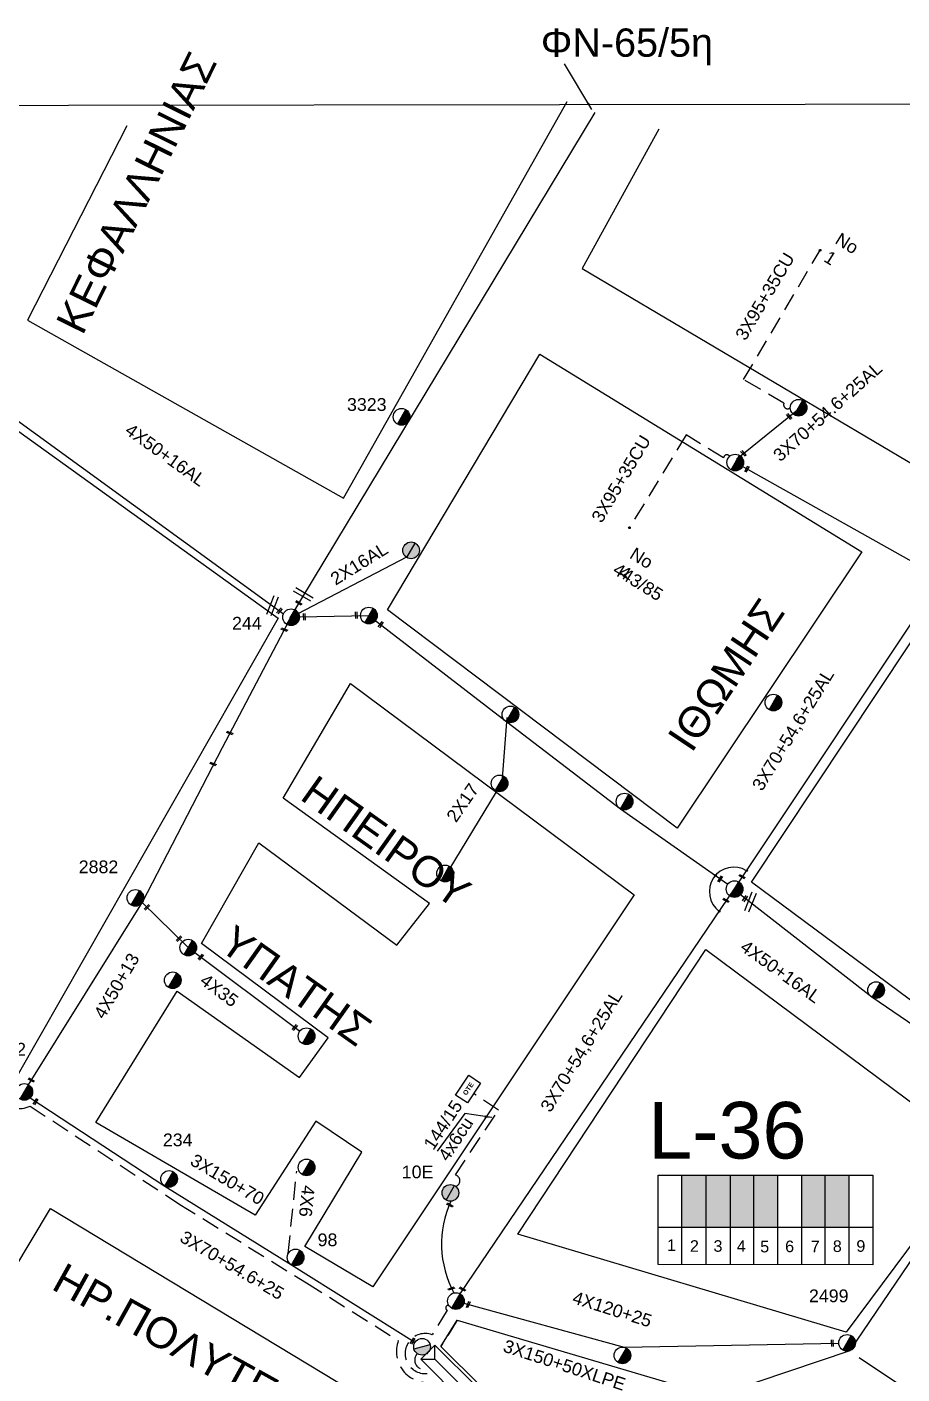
# Model space of a CAD drawing. Header units: millimetres. Extents: x 1421 to 13344, y 800 to 1949.
# Drawn here: x 11804.5 to 11928.2, y 1696.1 to 1886.6 of the extents above; entities that cross this region are included whole.
import ezdxf

# ---------------------------------------------------------------- set-up
doc = ezdxf.new("R2010")
doc.units = ezdxf.units.MM
doc.linetypes.add('DASHED', pattern=[19.05, 12.7, -6.35])
for name, color, linetype in [('Pillar OTE', 7, 'Continuous'), ('Άγνωστα', 7, 'Continuous'), ('Γυμνά εναέρια ΧΤ (3Φ)   4x35CU', 7, 'Continuous'), ('Γυμνά εναέρια ΧΤ και ΦΟΠ (3Φ)   4x50+16AL', 7, 'Continuous'), ('Επιγραφές - Σχήματα', 7, 'Continuous'), ('Καλωδια Χ.Τ 3x95+35', 7, 'DASHED'), ('Καλώδια ΧΤ   3x150+50CU', 7, 'DASHED'), ('Καλώδια ΧΤ   3x150+70AL', 7, 'DASHED'), ('Μηχανική τομή', 7, 'Continuous'), ('Στύλος Ξύλινος', 7, 'Continuous'), ('Στύλος Ξύλινος @ 1', 7, 'Continuous'), ('Στύλος ΦΜ', 7, 'Continuous'), ('Στύλος ΦΜ @ 1', 7, 'Continuous'), ('Συνδέσεις', 7, 'Continuous'), ('Συνεστραμμένα ΧΤ   3x70+54.6+25 AL', 7, 'SYN_LINE'), ('Συνεστραμμένα ΧΤ   4x120+25 AL', 7, 'SYN_LINE'), ('Τομή', 7, 'Continuous'), ('Υποσταθμός εναέριος 2 στύλων', 7, 'Continuous'), ('Υποσταθμός πόλεως', 7, 'Continuous'), ('Υπόβαθρο ΔΕΗ', 7, 'Continuous'), ('Υπόγεια καλώδια Παροχών ΧΤ   4x50AL', 7, 'DASHED'), ('Υπόγεια καλώδια Παροχών ΧΤ   4x6', 7, 'DASHED')]:
    doc.layers.add(name, color=color, linetype=linetype)
doc.styles.add('arial', font='ARIAL.TTF')
doc.styles.get("Standard").update_dxf_attribs({"font": 'ARIAL.TTF'})
doc.linetypes.add('SYN_LINE', pattern='A,0.5,-0.0001,["/\\/\\/\\/",Standard,S=0.1,R=0,X=0,Y=-0.05],-0.25', length=0.7501)
doc.dimstyles.new('ISO-25', dxfattribs={"dimtxt": 2.5, "dimasz": 2.5, "dimexe": 1.25, "dimexo": 0.625, "dimtad": 1, "dimtxsty": 'Standard', "dimcen": 2.5, "dimadec": 0, "dimazin": 0, "dimtfac": 1, "dimtmove": 0, "dimatfit": 3, "dimfxl": 1, "dimarcsym": 0})

# ---------------------------------------------------------------- blocks, each defined once
blk = doc.blocks.new('ΥΠΑΡΧΩΝ ΤΣΙΜΕΝΤΕΝΙΟΣ ΣΤΥΛΟΣ')
at = {"layer": 'Στύλος ΦΜ'}
blk.add_hatch(color=7, dxfattribs=at).paths.add_polyline_path([(-1.29, -2.28, 0.574793), (2.62, 0, 0.268822), (1.3, 2.27)])
at = {"layer": 'Στύλος ΦΜ', "color": 7}
blk.add_line((-1.29, -2.28), (1.3, 2.27), dxfattribs=at)
blk.add_circle((0, 0), 2.62, dxfattribs=at)
at = {"layer": 'Στύλος ΦΜ', "flags": 4}
for tag, p in [('ΑΡΙΘΜΟΣ', (-4.68, 8.05)), ('ΤΥΠΟΣ', (-4.91, 3.03))]:
    blk.add_attdef(tag, p, '', height=4, dxfattribs=at)
blk = doc.blocks.new('ΥΠΟΣΤΑΘΜΟΣ ΕΝΑΕΡΙΟΣ ΕΠΙ 2 ΣΤΥΛΩΝ')
at = {"layer": 'Υποσταθμός εναέριος 2 στύλων', "linetype": 'Continuous'}
for points in [[(-11.97, -2.11, 0.574793), (-8.45, -0.07, 0.268822), (-9.64, 1.98)], [(9.68, -2.15, 0.574793), (13.19, -0.1, 0.268822), (12.01, 1.95)]]:
    blk.add_hatch(color=256, dxfattribs=at).paths.add_polyline_path(points)
for p, q in [((-11.97, -2.11), (-9.64, 1.98)), ((9.68, -2.15), (12.01, 1.95))]:
    blk.add_line(p, q, dxfattribs=at)
for centre in [(-10.81, -0.07), (10.84, -0.1)]:
    blk.add_circle(centre, 2.36, dxfattribs=at)
at = {"layer": 'Υποσταθμός πόλεως', "linetype": 'Continuous', "ltscale": 40}
blk.add_lwpolyline([(-8.57, 2.82), (8.57, 2.82), (8.57, -2.82), (-8.57, -2.82)], close=True, dxfattribs=at)
for points in [[(-5.75, 0), (-8.57, 2.82)], [(-8.57, -2.82), (-5.75, 0)], [(-5.75, 0), (5.75, 0)], [(5.75, 0), (8.57, 2.82)], [(8.57, -2.82), (5.75, 0)]]:
    blk.add_lwpolyline(points, dxfattribs=at)
at = {"layer": 'Υποσταθμός εναέριος 2 στύλων', "ltscale": 40, "flags": 1}
for tag, p in [('ΜΕΤΑΣΧΗΜΑΤΙΣΜΟΣ', (14.09, 2.51)), ('ΙΣΧΥΣ', (14.07, -0.28)), ('ΑΡΙΘΜΟΣ', (14.19, -3))]:
    blk.add_attdef(tag, p, '', height=1.8, dxfattribs=at)
blk = doc.blocks.new('ΜΗΧΑΝΙΚΗ ΤΟΜΗ')
at = {"layer": 'Μηχανική τομή', "ltscale": 40}
for p, q in [((-1.89, 0.78), (1.89, 0.78)), ((1.89, 0), (-1.89, 0))]:
    blk.add_line(p, q, dxfattribs=at)
blk = doc.blocks.new('ΤΟΜΗ')
at = {"layer": 'Τομή', "ltscale": 40}
for p, q in [((-5.68, 0), (5.68, 0)), ((5.68, -2.33), (-5.68, -2.33))]:
    blk.add_line(p, q, dxfattribs=at)
blk = doc.blocks.new('_ΣΥΝΔΕΣΗ')
at = {"layer": 'Συνδέσεις', "linetype": 'SYN_LINE', "ltscale": 40}
blk.add_hatch(color=256, dxfattribs=at).paths.add_polyline_path([(0.5, -0.01, 1), (-0.5, -0.01, 1)])
at = {"layer": 'Συνδέσεις'}
blk.add_circle((0, -0.01), 0.5, dxfattribs=at)
blk = doc.blocks.new('ΥΠΑΡΧΩΝ ΞΥΛΙΝΟΣ ΣΤΥΛΟΣ')
at = {"layer": 'Στύλος Ξύλινος'}
h = blk.add_hatch(color=7, dxfattribs=at)
h.paths.add_polyline_path([(-2.62, 0, 0.270008), (-1.29, -2.28), (1.3, 2.27, 0.576266)])
h.paths.add_polyline_path([(-1.29, -2.28, 0.574793), (2.62, 0, 0.268822), (1.3, 2.27)])
at = {"layer": 'Στύλος Ξύλινος', "color": 7}
blk.add_line((-1.29, -2.28), (1.3, 2.27), dxfattribs=at)
blk.add_circle((0, 0), 2.62, dxfattribs=at)
at = {"layer": 'Στύλος Ξύλινος', "flags": 4}
for tag, p in [('ΑΡΙΘΜΟΣ', (-4.91, 8.6)), ('ΤΥΠΟΣ', (-4.85, 3.39))]:
    blk.add_attdef(tag, p, '', height=4, dxfattribs=at)
blk = doc.blocks.new('PILLAR ΟΤΕ')
at = {"layer": 'Pillar OTE', "ltscale": 40}
blk.add_lwpolyline([(-3.31, 2.02), (3.39, 2.02), (3.39, -1.99), (-3.31, -1.99)], close=True, dxfattribs=at)
at = {"layer": 'Pillar OTE', "insert": (-1.81, 0.71), "char_height": 1.3575, "width": 109.961, "attachment_point": 1}
blk.add_mtext('{\\fArial|b1|i0|c161|p34;OTE}', dxfattribs=at)

msp = doc.modelspace()

# ---------------------------------------------------------------- hatches: boundary and pattern name
at = {"layer": 'Καλώδια ΧΤ   3x150+50CU', "linetype": 'DASHED', "ltscale": 0.2}
h = msp.add_hatch(color=1, dxfattribs=at)
h.dxf.hatch_style = 1
h.paths.add_polyline_path([(11900.48575, 1724.2582), (11897.04588, 1724.25841), (11897.04542, 1716.89782), (11900.48529, 1716.89448)])
h = msp.add_hatch(color=6, dxfattribs=at)
h.dxf.hatch_style = 1
h.paths.add_polyline_path([(11903.92532, 1724.25798), (11900.48575, 1724.2582), (11900.48529, 1716.89448), (11903.92486, 1716.89114)])
h = msp.add_hatch(color=85, dxfattribs=at)
h.dxf.hatch_style = 1
h.paths.add_polyline_path([(11907.22288, 1724.25778), (11903.92532, 1724.25798), (11903.92486, 1716.89114), (11907.22242, 1716.88794)])
h = msp.add_hatch(color=2, dxfattribs=at)
h.dxf.hatch_style = 1
h.paths.add_polyline_path([(11910.60888, 1724.25756), (11907.22288, 1724.25778), (11907.22242, 1716.88794), (11910.60841, 1716.88465)])
h = msp.add_hatch(color=5, dxfattribs=at)
h.dxf.hatch_style = 1
h.paths.add_polyline_path([(11917.34257, 1724.25714), (11914.00552, 1724.25735), (11914.00506, 1716.88135), (11917.34211, 1716.87811)])
h = msp.add_hatch(color=62, dxfattribs=at)
h.dxf.hatch_style = 1
h.paths.add_polyline_path([(11920.73094, 1724.25693), (11917.34257, 1724.25714), (11917.34211, 1716.87811), (11920.73048, 1716.87482)])

# ---------------------------------------------------------------- linework, layer by layer
at = {"layer": 'Pillar OTE', "ltscale": 40}
for points in [[(11893.71718, 1711.61833), (11893.71797, 1724.25862), (11924.05104, 1724.25672), (11924.05025, 1711.58897), (11893.71718, 1711.61926)], [(11897.04509, 1711.61594), (11897.04588, 1724.25841)], [(11900.48496, 1711.6125), (11900.48575, 1724.2582)], [(11903.92453, 1711.60907), (11903.92532, 1724.25798)], [(11907.22209, 1711.60578), (11907.22288, 1724.25778)], [(11910.60808, 1711.60239), (11910.60888, 1724.25756)], [(11914.00473, 1711.599), (11914.00552, 1724.25735)], [(11917.34177, 1711.59567), (11917.34257, 1724.25714)], [(11920.73015, 1711.59229), (11920.73094, 1724.25693)], [(11893.71751, 1716.90105), (11924.05058, 1716.8716)]]:
    msp.add_lwpolyline(points, dxfattribs=at)
at = {"layer": 'Άγνωστα', "color": 151}
msp.add_lwpolyline([(11884.78274, 1874.49265), (11841.63004, 1803.01953)], dxfattribs=at)
at = {"layer": 'Άγνωστα', "color": 62}
for points in [[(11841.63004, 1803.01953), (11858.29289, 1811.70789)], [(11863.39112, 1766.09606), (11871.68438, 1779.76701), (11872.35274, 1788.94833)]]:
    msp.add_lwpolyline(points, dxfattribs=at)
at = {"layer": 'Γυμνά εναέρια ΧΤ (3Φ)   4x35CU', "color": 1, "linetype": 'Continuous', "ltscale": 0.2}
msp.add_lwpolyline([(11820.79091, 1762.78455), (11827.29416, 1756.40992), (11843.06538, 1744.59392)], dxfattribs=at)
at = {"layer": 'Γυμνά εναέρια ΧΤ και ΦΟΠ (3Φ)   4x50+16AL', "color": 2, "linetype": 'Continuous', "ltscale": 0.2}
for points in [[(11753.67995, 1871.58885), (11768.65944, 1862.62247), (11793.87227, 1850.15631), (11798.29867, 1834.41955), (11840.75053, 1803.60288)], [(11877.66353, 1684.89221), (11920.86678, 1699.44737), (11944.98038, 1735.03321), (11923.94191, 1749.38973), (11905.33878, 1763.86085)]]:
    msp.add_lwpolyline(points, dxfattribs=at)
at = {"layer": 'Γυμνά εναέρια ΧΤ και ΦΟΠ (3Φ)   4x50+16AL', "color": 1, "linetype": 'Continuous', "ltscale": 0.2}
msp.add_lwpolyline([(11804.69987, 1737.03064), (11820.83296, 1762.85185), (11832.13267, 1784.70971), (11841.27673, 1802.07922)], dxfattribs=at)
at = {"layer": 'Γυμνά εναέρια ΧΤ και ΦΟΠ (3Φ)   4x50+16AL', "color": 62, "linetype": 'Continuous', "ltscale": 0.2}
msp.add_lwpolyline([(11843.00255, 1803.15903), (11852.82213, 1803.36301), (11872.30715, 1788.322), (11888.3834, 1776.04396), (11903.54453, 1765.37322)], dxfattribs=at)
at = {"layer": 'Γυμνά εναέρια ΧΤ και ΦΟΠ (3Φ)   4x50+16AL', "color": 30, "linetype": 'Continuous', "ltscale": 0.2}
msp.add_lwpolyline([(11922.1326, 1698.47148), (11945.85076, 1682.62948), (11964.95123, 1677.40802), (11992.93552, 1668.94621), (12011.4376, 1663.6833), (12030.97739, 1658.11627), (12050.3507, 1651.07084)], dxfattribs=at)
at = {"layer": 'Καλωδια Χ.Τ 3x95+35', "color": 62, "linetype": 'DASHED', "ltscale": 0.2}
for points in [[(11912.39245, 1832.73877, -0.790815966), (11911.4872, 1833.36354), (11905.79784, 1836.72756), (11916.60482, 1855.00473)], [(11903.83033, 1825.87143, 0.682687177), (11902.94886, 1825.66506), (11897.69055, 1828.88946), (11889.64659, 1815.77149)]]:
    msp.add_lwpolyline(points, format="xyb", dxfattribs=at)
at = {"layer": 'Καλώδια ΧΤ   3x150+50CU', "color": 62, "linetype": 'DASHED', "ltscale": 0.2}
msp.add_lwpolyline([(11864.12321, 1705.8291, 0.884773005), (11863.88729, 1705.14898), (11861.75223, 1701.68902, 1.483230716), (11861.93995, 1696.4404)], format="xyb", dxfattribs=at)
at = {"layer": 'Καλώδια ΧΤ   3x150+50CU', "linetype": 'DASHED', "ltscale": 0.2}
msp.add_lwpolyline([(11865.29222, 1703.73465), (11863.01077, 1700.03747)], dxfattribs=at)
at = {"layer": 'Καλώδια ΧΤ   3x150+50CU', "color": 1, "linetype": 'DASHED', "ltscale": 0.2}
msp.add_arc((11860.59698, 1698.10205), 1.30288, 135.5082828, 305.0113814, dxfattribs=at)
at = {"layer": 'Καλώδια ΧΤ   3x150+70AL', "color": 6, "linetype": 'DASHED', "ltscale": 0.2}
msp.add_lwpolyline([(11800.49285, 1739.26087, 0.769128361), (11804.93743, 1733.99923), (11826.11396, 1720.10714), (11844.01872, 1709.00271), (11856.98228, 1700.85515, 0.561463562), (11861.68633, 1694.95463), (11863.89263, 1692.75171)], format="xyb", dxfattribs=at)
at = {"layer": 'Συνεστραμμένα ΧΤ   3x70+54.6+25 AL', "color": 62, "ltscale": 8}
msp.add_lwpolyline([(11904.78406, 1825.4851), (11913.39134, 1832.43469)], dxfattribs=at)
at = {"layer": 'Συνεστραμμένα ΧΤ   3x70+54.6+25 AL', "color": 62, "ltscale": 20}
msp.add_lwpolyline([(11865.70784, 1707.47469), (11904.61189, 1764.8729), (11933.76303, 1808.63605), (11905.64357, 1824.41803)], dxfattribs=at)
at = {"layer": 'Συνεστραμμένα ΧΤ   3x70+54.6+25 AL', "color": 1, "linetype": 'SYN_LINE', "ltscale": 15}
msp.add_lwpolyline([(11804.94466, 1735.1735), (11823.98845, 1722.68052), (11841.88659, 1711.5802), (11859.33924, 1700.61126)], dxfattribs=at)
at = {"layer": 'Συνεστραμμένα ΧΤ   3x70+54.6+25 AL', "color": 62, "ltscale": 10}
msp.add_arc((11877.87183, 1714.50969), 14.77823, 155.825887, 207.9220023, dxfattribs=at)
at = {"layer": 'Συνεστραμμένα ΧΤ   4x120+25 AL', "color": 2, "ltscale": 20}
msp.add_lwpolyline([(11866.25399, 1706.12666), (11888.89336, 1699.9167), (11919.23579, 1700.51127)], dxfattribs=at)
at = {"layer": 'Υπόβαθρο ΔΕΗ'}
for points in [[(12852.13968, 1876.87501), (10837.93673, 1874.16224)], [(11818.62607, 1872.58217), (11804.58363, 1845.11297), (11849.25458, 1819.95653), (11880.83905, 1876.02623)], [(11893.80174, 1872.10957), (11882.98237, 1852.40814), (11930.10859, 1824.5432), (11962.35084, 1872.76452)], [(11855.47349, 1804.15853), (11876.96783, 1840.30873), (11922.5074, 1812.38381), (11896.41535, 1773.29106), (11855.47349, 1804.15853)], [(11762.69574, 1762.05725), (11798.58358, 1832.78984), (11839.98471, 1803.00495), (11839.98471, 1803.00495), (11803.26027, 1738.5409), (11762.69574, 1762.05725)], [(11906.92686, 1765.68371), (11933.65109, 1805.93616), (11976.67857, 1780.6074), (11945.46422, 1737.08441), (11906.92686, 1765.68371)], [(11814.22768, 1731.69046), (11825.73776, 1750.24425), (11842.99658, 1738.07106), (11847.07158, 1743.64721), (11829.15275, 1756.9742), (11837.25442, 1771.22586), (11856.79209, 1756.78364), (11861.36948, 1762.6386), (11840.71538, 1777.52691), (11850.2125, 1793.7318), (11890.32218, 1763.86179), (11853.38394, 1708.46757), (11843.78645, 1714.17754), (11851.83141, 1727.5008), (11845.33528, 1731.8967), (11836.72576, 1718.57344), (11814.22768, 1731.69046)], [(11900.45927, 1756.13362), (11939.13305, 1727.35529), (11920.2718, 1702.02566), (11873.86119, 1715.90418), (11900.45927, 1756.13362)], [(11866.37612, 1732.95554), (11862.49435, 1727.61509)], [(11768.62161, 1652.47003), (11790.49816, 1689.4654), (11834.6626, 1660.14483), (11838.94167, 1668.14699), (11794.54763, 1697.35974), (11807.79146, 1719.52217), (11848.41792, 1694.98786), (11868.7677, 1674.34644), (11815.3596, 1624.28608), (11768.62161, 1652.47003)], [(11865.29222, 1703.73465), (11911.79267, 1689.97), (11899.30352, 1672.35194), (11891.81344, 1671.4331), (11863.01077, 1700.03747), (11865.29222, 1703.73465)]]:
    msp.add_lwpolyline(points, dxfattribs=at)
msp.add_arc((11904.42001, 1764.32511), 3.47193, 58.7088175, 233.4193753, dxfattribs=at)
at = {"layer": 'Υπόγεια καλώδια Παροχών ΧΤ   4x6', "color": 62, "linetype": 'DASHED', "ltscale": 0.2}
msp.add_lwpolyline([(11865.08455, 1722.65477, 0.777788272), (11865.04563, 1724.26823), (11871.14833, 1733.42012), (11867.59708, 1735.78818)], format="xyb", dxfattribs=at)
at = {"layer": 'Υπόγεια καλώδια Παροχών ΧΤ   4x6', "color": 173, "ltscale": 0.2}
msp.add_lwpolyline([(11841.41347, 1713.17709), (11842.61875, 1724.82285)], dxfattribs=at)

# ---------------------------------------------------------------- block references
at = {"layer": 'Pillar OTE', "xscale": 0.5, "yscale": 0.5, "zscale": 0.5, "rotation": 56.30365645861382}
msp.add_blockref('PILLAR ΟΤΕ', (11866.84431, 1736.39169), dxfattribs=at)
at = {"layer": 'Μηχανική τομή'}
for p, xscale, yscale, zscale, rotation in [((11912.16467, 1831.44427), 0.2500000000001928, 0.2500000000001928, 0.2500000000001928, 312.6268794242704), ((11905.69695, 1826.22217), 0.2500000000001928, 0.2500000000001928, 0.2500000000001928, 312.6268794242704), ((11906.34686, 1824.02634), 0.249999999999919, 0.249999999999919, 0.249999999999919, 61.16480834444039), ((11842.86177, 1805.05963), 0.25, 0.25, 0.25, 329.9065551637332), ((11840.24439, 1803.96332), 0.249999999999919, 0.249999999999919, 0.249999999999919, 48.57150876516553), ((11843.59341, 1803.17131), 0.2500000000001928, 0.2500000000001928, 0.2500000000001928, 272.4084397253563), ((11850.94629, 1803.39998), 0.2500000000001928, 0.2500000000001928, 0.2500000000001928, 272.4084397253563), ((11854.42208, 1802.12796), 0.2500000000001928, 0.2500000000001928, 0.2500000000001928, 234.7429323348788), ((11840.83211, 1801.28372), 0.25, 0.25, 0.25, 338.4956216679205), ((11833.12047, 1786.6653), 0.25, 0.25, 0.25, 338.4956216679205), ((11830.75553, 1782.28659), 0.25, 0.25, 0.25, 338.4956216679205), ((11902.56056, 1766.06576), 0.249999999999919, 0.249999999999919, 0.249999999999919, 55.83341609765002), ((11905.51985, 1766.36168), 0.2500000000002005, 0.2500000000002005, 0.2500000000002005, 331.5446991727721), ((11906.07243, 1763.29016), 0.249999999999919, 0.249999999999919, 0.249999999999919, 55.83341609765002), ((11821.52071, 1762.05512), 0.249999999999919, 0.249999999999919, 0.249999999999919, 44.20010055418437), ((11903.2519, 1762.99516), 0.2500000000002005, 0.2500000000002005, 0.2500000000002005, 331.5446991727721), ((11826.05144, 1757.614), 0.249999999999919, 0.249999999999919, 0.249999999999919, 44.20010055418437), ((11829.15444, 1755.01617), 0.249999999999919, 0.249999999999919, 0.249999999999919, 48.76466367481918), ((11842.42874, 1745.07091), 0.249999999999919, 0.249999999999919, 0.249999999999919, 48.76466367481918), ((11805.04922, 1737.6039), 0.25, 0.25, 0.25, 330.4941505368928), ((11805.79555, 1734.57707), 0.249999999999919, 0.249999999999919, 0.249999999999919, 58.7571989022949), ((11864.2121, 1719.9257), 0.2500000000002005, 0.2500000000002005, 0.2500000000002005, 331.5446991727721), ((11864.51099, 1708.12359), 0.2500000000002004, 0.2500000000002004, 0.2500000000002004, 19.97657830281059), ((11866.01163, 1708.05166), 0.2500000000002005, 0.2500000000002005, 0.2500000000002005, 331.5446991727721), ((11866.95471, 1705.91267), 0.249999999999919, 0.249999999999919, 0.249999999999919, 68.45138536945211), ((11859.09185, 1700.73202), 0.249999999999919, 0.249999999999919, 0.249999999999919, 58.7571989022949), ((11918.43288, 1700.49554), 0.249999999999919, 0.249999999999919, 0.249999999999919, 91.22547771767965)]:
    msp.add_blockref('ΜΗΧΑΝΙΚΗ ΤΟΜΗ', p, dxfattribs=dict(at, xscale=xscale, yscale=yscale, zscale=zscale, rotation=rotation))
at = {"layer": 'Στύλος Ξύλινος @ 1', "ltscale": 40, "xscale": 0.4499999999998181, "yscale": 0.4499999999998181, "zscale": 0.4499999999998181}
msp.add_blockref('ΥΠΑΡΧΩΝ ΞΥΛΙΝΟΣ ΣΤΥΛΟΣ', (11858.7868, 1812.57954), dxfattribs=at)
at = {"layer": 'Στύλος Ξύλινος @ 1', "ltscale": 40}
ref = msp.add_blockref('ΥΠΑΡΧΩΝ ΞΥΛΙΝΟΣ ΣΤΥΛΟΣ', (11864.34462, 1721.73845), dxfattribs=dict(at, xscale=0.4499999999998181, yscale=0.4499999999998181, zscale=0.4499999999998181))
ref.add_attrib('ΤΥΠΟΣ', '10Ε', (11857.47016, 1723.80378), dxfattribs={"layer": 'Στύλος Ξύλινος', "height": 1.8, "flags": 4})
at = {"layer": 'Στύλος ΦΜ @ 1', "ltscale": 40}
ref = msp.add_blockref('ΥΠΑΡΧΩΝ ΤΣΙΜΕΝΤΕΝΙΟΣ ΣΤΥΛΟΣ', (11857.45056, 1831.45374), dxfattribs=dict(at, xscale=0.4499999999998181, yscale=0.4499999999998181, zscale=0.4499999999998181))
ref.add_attrib('ΤΥΠΟΣ', '3323', (11849.72399, 1832.29669), dxfattribs={"layer": 'Στύλος ΦΜ', "height": 1.8, "flags": 4})
at = {"layer": 'Στύλος ΦΜ @ 1', "ltscale": 40, "xscale": 0.4499999999998181, "yscale": 0.4499999999998181, "zscale": 0.4499999999998181}
for p in [(11913.57021, 1832.74319), (11904.6165, 1824.99447), (11852.81986, 1803.3643), (11910.00637, 1791.06054), (11872.82648, 1789.37909), (11871.2955, 1779.63562), (11888.96443, 1777.06843), (11863.59732, 1766.89244), (11904.50767, 1764.69534), (11827.2919, 1756.41121), (11825.09242, 1751.7973), (11924.52295, 1750.4142), (11844.00795, 1743.88774), (11844.00725, 1725.34785), (11865.12228, 1706.4528), (11888.65672, 1698.76295)]:
    msp.add_blockref('ΥΠΑΡΧΩΝ ΤΣΙΜΕΝΤΕΝΙΟΣ ΣΤΥΛΟΣ', p, dxfattribs=at)
at = {"layer": 'Στύλος ΦΜ @ 1', "ltscale": 40}
ref = msp.add_blockref('ΥΠΑΡΧΩΝ ΤΣΙΜΕΝΤΕΝΙΟΣ ΣΤΥΛΟΣ', (11841.82538, 1803.12139), dxfattribs=dict(at, xscale=0.4499999999998181, yscale=0.4499999999998181, zscale=0.4499999999998181))
ref.add_attrib('ΤΥΠΟΣ', '244', (11833.47795, 1801.37466), dxfattribs={"layer": 'Στύλος ΦΜ', "height": 1.8, "flags": 4})
ref = msp.add_blockref('ΥΠΑΡΧΩΝ ΤΣΙΜΕΝΤΕΝΙΟΣ ΣΤΥΛΟΣ', (11819.81366, 1763.44192), dxfattribs=dict(at, xscale=0.4499999999998181, yscale=0.4499999999998181, zscale=0.4499999999998181))
ref.add_attrib('ΤΥΠΟΣ', '2882', (11811.80302, 1766.93453), dxfattribs={"layer": 'Στύλος ΦΜ', "height": 1.8, "flags": 4})
ref = msp.add_blockref('ΥΠΑΡΧΩΝ ΤΣΙΜΕΝΤΕΝΙΟΣ ΣΤΥΛΟΣ', (11804.1143, 1736.00875), dxfattribs=dict(at, xscale=0.4499999999998181, yscale=0.4499999999998181, zscale=0.4499999999998181))
ref.add_attrib('ΤΥΠΟΣ', '242', (11800.15428, 1741.14598), dxfattribs={"layer": 'Στύλος ΦΜ', "height": 1.8, "flags": 4})
ref = msp.add_blockref('ΥΠΑΡΧΩΝ ΤΣΙΜΕΝΤΕΝΙΟΣ ΣΤΥΛΟΣ', (11824.56948, 1723.70499), dxfattribs=dict(at, xscale=0.4499999999998181, yscale=0.4499999999998181, zscale=0.4499999999998181))
ref.add_attrib('ΤΥΠΟΣ', '234', (11823.69814, 1728.33397), dxfattribs={"layer": 'Στύλος ΦΜ', "height": 1.8, "flags": 4})
ref = msp.add_blockref('ΥΠΑΡΧΩΝ ΤΣΙΜΕΝΤΕΝΙΟΣ ΣΤΥΛΟΣ', (11842.46762, 1712.60467), dxfattribs=dict(at, xscale=0.4499999999998181, yscale=0.4499999999998181, zscale=0.4499999999998181))
ref.add_attrib('ΤΥΠΟΣ', '98', (11845.57051, 1714.2024), dxfattribs={"layer": 'Στύλος ΦΜ', "height": 1.8, "flags": 4})
ref = msp.add_blockref('ΥΠΑΡΧΩΝ ΤΣΙΜΕΝΤΕΝΙΟΣ ΣΤΥΛΟΣ', (11920.41333, 1700.53435), dxfattribs=dict(at, xscale=0.4499999999998181, yscale=0.4499999999998181, zscale=0.4499999999998181))
ref.add_attrib('ΤΥΠΟΣ', '2499', (11915.02994, 1706.28242), dxfattribs={"layer": 'Στύλος ΦΜ', "height": 1.8, "flags": 4})
at = {"layer": 'Συνδέσεις', "xscale": 0.25, "yscale": 0.25, "zscale": 0.25}
for p in [(11916.60482, 1855.00473), (11889.64659, 1815.77149), (11906.22757, 1767.29833), (11901.80311, 1766.60821), (11902.36266, 1761.55443)]:
    msp.add_blockref('_ΣΥΝΔΕΣΗ', p, dxfattribs=at)
at = {"layer": 'Τομή'}
for p, xscale, yscale, zscale, rotation in [((11839.4689, 1804.65), 0.2499999999998873, 0.2499999999998873, 0.2499999999998873, 248.1909067709115), ((11843.70708, 1806.59829), 0.25, 0.25, 0.25, 329.5333948226192), ((11907.03234, 1762.74776), 0.2499999999998873, 0.2499999999998873, 0.2499999999998873, 248.1909067709115)]:
    msp.add_blockref('ΤΟΜΗ', p, dxfattribs=dict(at, xscale=xscale, yscale=yscale, zscale=zscale, rotation=rotation))
at = {"layer": 'Υποσταθμός εναέριος 2 στύλων', "xscale": 0.4999999999999999, "yscale": 0.4999999999999999, "zscale": 0.4999999999999999, "rotation": 315.0439302096913}
msp.add_blockref('ΥΠΟΣΤΑΘΜΟΣ ΕΝΑΕΡΙΟΣ ΕΠΙ 2 ΣΤΥΛΩΝ', (11864.18301, 1696.19001), dxfattribs=at)

# ---------------------------------------------------------------- texts
at = {"ltscale": 40, "char_height": 4, "width": 67.4273804, "attachment_point": 1, "style": 'arial'}
for s, insert, rotation in [('{\\H1.083x;KEΦAΛΛHNIAΣ}', (11808.44733, 1844.74641), 63.7701473), ('{\\H1.083x;IΘΩMHΣ}', (11894.83161, 1786.19949), 56.3655823), ('{\\H1.083x;HΠEIPOY}', (11845.40765, 1781.00079), 324.6409021), ('{\\H1.083x;YΠATHΣ}', (11833.87288, 1759.82015), 324.6409021), ('{\\H1.083x;HP.ΠOΛYTEXNEIOY}', (11809.86976, 1712.01711), 330.9793671)]:
    msp.add_mtext(s, dxfattribs=dict(at, insert=insert, rotation=rotation))
at = {"ltscale": 30, "char_height": 1.63441, "width": 11.2572904, "attachment_point": 1}
for s, insert in [('1', (11894.96334, 1715.17965)), ('2', (11898.2018, 1715.04619)), ('3', (11901.53239, 1715.04619)), ('4', (11904.8359, 1715.04619)), ('5', (11908.13941, 1714.96502)), ('6', (11911.65954, 1714.99208)), ('7', (11915.28798, 1714.99208)), ('8', (11918.40194, 1715.01914)), ('9', (11921.73253, 1715.04619))]:
    msp.add_mtext(s, dxfattribs=dict(at, insert=insert))
at = {"layer": 'Άγνωστα', "color": 7}
note = msp.add_mtext_dynamic_manual_height_columns('No ', width=1.8, gutter_width=2.24951, heights=[0.04535, 0], dxfattribs=dict(at, insert=(11916.08701, 1859.74067), char_height=1.8, attachment_point=1, rotation=328.1057025))
for column, words in zip(note.columns.linked_columns, ['1\\P']):
    column.text = words
at = {"layer": 'Άγνωστα', "color": 7, "char_height": 1.8, "attachment_point": 1}
for s, insert, rotation in [('3X95+35CU', (11904.50765, 1843.03026), 59.284683), ('3X95+35CU', (11884.1817, 1817.24239), 59.284683), ('2X16AL', (11847.16566, 1809.09717), 31.812838), ('2X17', (11863.66027, 1775.01017), 55.2885804), ('4X50+13', (11813.82352, 1747.0777), 59.8533125), ('4X35', (11829.8737, 1752.86375), 323.0755113), ('3X150+70', (11828.32385, 1727.36715), 329.2991179), ('3X70+54.6+25', (11826.85562, 1716.50932), 329.2991179), ('4X120+25', (11882.00029, 1707.89489), 342.5009876), ('3X150+50XLPE', (11872.22423, 1701.05022), 341.8484102)]:
    msp.add_mtext_dynamic_manual_height_columns(s, width=1.8, gutter_width=12.5, heights=[0.04535], dxfattribs=dict(at, insert=insert, rotation=rotation))
at = {"layer": 'Άγνωστα', "color": 7}
note = msp.add_mtext_dynamic_manual_height_columns('No ', width=1.8, gutter_width=1.66374, heights=[0.04535, 0], dxfattribs=dict(at, insert=(11887.54219, 1814.93155), char_height=1.8, attachment_point=1, rotation=328.1057025))
for column, words in zip(note.columns.linked_columns, ['4']):
    column.text = words
note = msp.add_mtext_dynamic_manual_height_columns('443/85\\P', width=1.8, gutter_width=2.24951, heights=[0.04535, 0], dxfattribs=dict(at, insert=(11884.65672, 1813.05975), char_height=1.8, attachment_point=1, rotation=328.1057025))
at = {"layer": 'Γυμνά εναέρια ΧΤ και ΦΟΠ (3Φ)   4x50+16AL', "color": 7, "char_height": 1.8, "attachment_point": 1, "rotation": 324.3806025}
for insert in [(11819.23969, 1830.65529), (11906.20474, 1757.6086)]:
    msp.add_mtext_dynamic_manual_height_columns('4X50+16AL', width=1.8, gutter_width=12.5, heights=[0.04535], dxfattribs=dict(at, insert=insert))
at = {"layer": 'Επιγραφές - Σχήματα', "ltscale": 0.2, "insert": (11877.12559, 1886.36199), "char_height": 4, "width": 19.6718533, "attachment_point": 1}
msp.add_mtext('ΦΝ-65/5η', dxfattribs=at)
at = {"layer": 'Συνεστραμμένα ΧΤ   3x70+54.6+25 AL', "color": 7, "char_height": 1.8, "attachment_point": 1}
for s, insert, rotation in [('3X70+54.6+25AL', (11909.77416, 1826.35206), 41.8191696), ('3X70+54,6+25AL', (11906.86454, 1779.36002), 58.3673681), ('3X70+54,6+25AL', (11876.95272, 1733.93587), 58.3673681)]:
    msp.add_mtext_dynamic_manual_height_columns(s, width=1.8, gutter_width=12.5, heights=[0.04535], dxfattribs=dict(at, insert=insert, rotation=rotation))
at = {"layer": 'Υπόβαθρο ΔΕΗ', "insert": (11892.30364, 1734.59488), "char_height": 8, "attachment_point": 1}
msp.add_mtext_dynamic_manual_height_columns('L-36', width=84.657329, gutter_width=12.5, heights=[0], dxfattribs=at)
at = {"layer": 'Υπόγεια καλώδια Παροχών ΧΤ   4x50AL', "color": 7, "ltscale": 0.2, "char_height": 1.8, "attachment_point": 1, "rotation": 56.7187991}
for s, insert in [('144/15', (11860.42479, 1728.63653)), ('4x6cu', (11862.49435, 1727.04557))]:
    msp.add_mtext_dynamic_manual_height_columns(s, width=1.8, gutter_width=12.5, heights=[0.11759], dxfattribs=dict(at, insert=insert))
at = {"layer": 'Υπόγεια καλώδια Παροχών ΧΤ   4x6', "color": 7, "insert": (11845.18791, 1722.69977), "char_height": 1.8, "attachment_point": 1, "rotation": 263.9889514}
msp.add_mtext_dynamic_manual_height_columns('4X6', width=1.8, gutter_width=12.5, heights=[0.04535], dxfattribs=at)

# ---------------------------------------------------------------- leaders
at = {"layer": 'Επιγραφές - Σχήματα', "ltscale": 40}
for points in [[(11884.32085, 1874.92638), (11880.48596, 1881.35148)], [(11870.18339, 1732.39175), (11866.37612, 1732.95554)]]:
    msp.add_leader(points, dimstyle='ISO-25', override={"dimasz": 1, "dimtad": 0}, dxfattribs=at)

doc.saveas('drawing.dxf')
